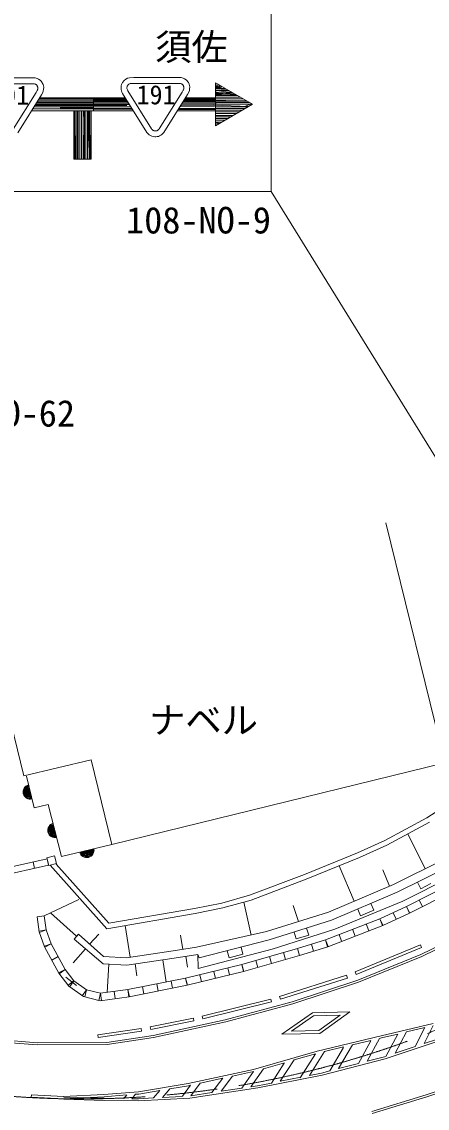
# Model space of a CAD drawing. Units: millimetres, scale not verified. Extents: x 40000 to 680000, y 20000 to 380000.
# Drawn here: x 417860 to 445780, y 263670 to 338539 of the extents above; entities that cross this region are included whole.
import ezdxf
from ezdxf.enums import TextEntityAlignment as Align

# ---------------------------------------------------------------- set-up
doc = ezdxf.new("R2010")
doc.units = ezdxf.units.MM
doc.header["$LTSCALE"] = 1000
doc.linetypes.add('CHAIN', pattern=[18.5, 12, -1.5, 3.5, -1.5])
for name, color, linetype, lineweight in [('M-BGD', 7, 'Continuous', 13), ('M-BMK', 2, 'CHAIN', 13), ('M-STR-HTXT', 7, 'Continuous', 13), ('M-STR-STRC', 7, 'Continuous', 13)]:
    doc.layers.add(name, color=color, linetype=linetype, lineweight=lineweight)
doc.styles.add('ＭＳ ゴシック', font='')
doc.styles.get('ＭＳ ゴシック').set_extended_font_data('MS Gothic')

msp = doc.modelspace()

# ---------------------------------------------------------------- linework, layer by layer
at = {"layer": 'M-BGD'}
for p, q in [((442932, 304020), (446985, 287466)), ((415383, 297276), (418003, 286575)), ((422650, 287684), (418003, 286575)), ((424069, 281856), (422650, 287684)), ((446985, 287466), (424069, 281856)), ((445744, 283683), (451500, 287421)), ((418185, 286559), (418712, 284380)), ((418712, 284380), (419690, 284608)), ((419690, 284608), (420606, 281024)), ((442853, 282112), (445744, 283683)), ((443008, 281798), (445924, 283382)), ((444434, 282573), (445630, 280178)), ((420606, 281024), (424069, 281856)), ((440973, 281273), (442853, 282112)), ((441110, 280951), (443008, 281798)), ((419614, 280856), (412823, 279350)), ((420121, 281064), (419586, 280921)), ((419586, 280921), (419728, 280390)), ((419614, 280856), (419711, 280417)), ((420263, 280533), (420121, 281064)), ((437320, 279771), (440973, 281273)), ((437448, 279445), (441110, 280951)), ((443466, 279097), (446917, 280821)), ((419711, 280417), (412921, 278911)), ((418644, 280641), (418741, 280202)), ((419728, 280390), (420263, 280533)), ((419814, 280413), (423722, 276043)), ((420219, 280484), (423854, 276421)), ((439706, 280374), (440742, 277938)), ((442718, 280091), (443191, 278980)), ((443718, 278552), (447203, 280293)), ((433536, 278349), (437320, 279771)), ((433645, 278016), (437448, 279445)), ((447535, 279672), (444105, 277950)), ((447903, 279376), (444343, 277564)), ((438977, 277187), (443466, 279097)), ((439185, 276623), (443718, 278552)), ((448140, 278935), (444561, 277113)), ((445335, 278801), (445112, 279248)), ((446032, 279149), (445335, 278801)), ((421780, 278061), (419406, 276935)), ((429744, 277434), (431631, 277812)), ((431631, 277812), (433536, 278349)), ((431713, 277472), (433645, 278016)), ((433146, 277875), (433655, 275608)), ((444105, 277950), (439420, 276022)), ((442100, 277321), (441904, 277781)), ((445460, 277571), (445233, 278017)), ((419838, 277140), (421641, 275519)), ((423722, 276043), (429808, 277090)), ((423854, 276421), (429744, 277434)), ((429808, 277090), (431713, 277472)), ((434723, 275848), (438977, 277187)), ((436559, 277642), (436907, 276536)), ((441194, 276935), (440998, 277395)), ((442100, 277321), (441194, 276935)), ((444343, 277564), (442522, 276732)), ((444561, 277113), (442717, 276271)), ((443641, 276693), (443433, 277148)), ((444570, 277118), (444343, 277564)), ((444551, 277109), (444343, 277564)), ((418911, 276864), (419406, 276935)), ((419060, 275832), (418911, 276864)), ((419547, 275954), (419406, 276935)), ((434888, 275271), (439185, 276623)), ((442522, 276732), (438767, 275277)), ((442717, 276271), (438932, 274805)), ((441764, 275902), (441583, 276368)), ((442730, 276277), (442522, 276732)), ((442703, 276265), (442522, 276732)), ((419052, 275883), (419547, 275954)), ((419433, 274796), (419060, 275832)), ((419077, 275784), (419547, 275954)), ((419891, 275001), (419547, 275954)), ((421469, 275328), (421770, 275663)), ((421770, 275663), (423482, 274122)), ((423159, 275665), (422536, 274973)), ((424987, 276261), (425314, 274072)), ((428798, 275592), (428949, 274618)), ((429900, 274766), (434723, 275848)), ((439420, 276022), (435096, 274628)), ((436757, 275335), (436607, 275812)), ((437616, 275606), (436757, 275335)), ((437616, 275606), (437466, 276082)), ((439886, 275175), (439706, 275641)), ((440825, 275538), (440644, 276004)), ((419420, 274831), (419891, 275001)), ((420420, 272968), (419433, 274796)), ((419451, 274763), (419891, 275001)), ((420840, 273243), (419891, 275001)), ((423455, 273622), (421469, 275328)), ((430087, 274026), (434888, 275271)), ((433093, 274289), (432968, 274773)), ((438767, 275277), (436846, 274677)), ((438932, 274805), (436990, 274199)), ((437956, 274500), (437807, 274977)), ((438947, 274811), (438767, 275277)), ((438916, 274800), (438767, 275277)), ((440820, 273071), (445310, 274932)), ((445310, 274932), (445387, 274747)), ((447684, 275403), (445342, 274263)), ((447753, 275269), (445403, 274126)), ((419925, 273884), (420365, 274122)), ((421402, 273688), (422241, 274665)), ((423482, 274122), (425075, 274036)), ((425075, 274036), (428280, 274515)), ((425099, 273534), (428355, 274020)), ((428280, 274515), (429900, 274766)), ((428355, 274020), (429977, 274272)), ((429267, 273399), (429152, 274144)), ((429977, 274272), (430087, 274026)), ((430004, 273312), (429977, 274272)), ((435096, 274628), (430004, 273312)), ((432133, 274040), (432008, 274524)), ((433093, 274289), (432133, 274040)), ((436846, 274677), (433011, 273574)), ((436990, 274199), (433139, 273091)), ((435067, 273645), (434928, 274126)), ((436026, 273921), (435887, 274402)), ((436995, 274200), (436846, 274677)), ((436985, 274197), (436846, 274677)), ((445387, 274747), (440896, 272886)), ((445342, 274263), (440998, 272490)), ((445403, 274126), (441050, 272349)), ((423455, 273622), (425099, 273534)), ((423741, 271653), (423845, 273601)), ((425787, 272797), (425665, 273618)), ((427800, 272368), (427571, 273903)), ((433011, 273574), (429146, 272636)), ((432162, 272854), (432044, 273340)), ((433149, 273094), (433011, 273574)), ((433129, 273088), (433011, 273574)), ((434108, 273370), (433970, 273850)), ((420400, 273005), (420840, 273243)), ((421106, 272095), (420420, 272968)), ((420446, 272934), (420840, 273243)), ((421456, 272458), (420840, 273243)), ((420895, 272703), (421621, 272120)), ((429146, 272636), (425175, 271845)), ((429264, 272150), (429146, 272636)), ((429244, 272146), (429146, 272636)), ((433139, 273091), (429254, 272148)), ((430230, 272385), (430112, 272870)), ((431196, 272619), (431078, 273105)), ((435604, 271368), (440218, 272832)), ((440278, 272641), (435665, 271178)), ((440218, 272832), (440278, 272641)), ((440896, 272886), (440820, 273071)), ((421063, 272149), (421456, 272458)), ((422101, 271369), (421106, 272095)), ((421162, 272054), (421456, 272458)), ((422316, 271831), (421456, 272458)), ((422021, 271427), (422316, 271831)), ((422197, 271345), (422316, 271831)), ((423290, 271592), (422316, 271831)), ((425175, 271845), (423290, 271592)), ((425272, 271355), (425175, 271845)), ((425241, 271350), (425175, 271845)), ((429254, 272148), (425257, 271352)), ((426265, 271553), (426168, 272043)), ((427258, 271750), (427160, 272241)), ((428251, 271948), (428153, 272438)), ((440998, 272490), (436474, 271006)), ((441050, 272349), (436517, 270862)), ((423263, 271084), (422101, 271369)), ((423171, 271106), (423290, 271592)), ((425257, 271352), (423263, 271084)), ((423357, 271097), (423290, 271592)), ((424299, 271223), (424232, 271719)), ((430287, 270026), (435001, 271198)), ((435001, 271198), (435049, 271004)), ((435665, 271178), (435604, 271368)), ((435049, 271004), (430335, 269832)), ((436474, 271006), (431874, 269764)), ((436517, 270862), (431910, 269618)), ((437889, 270237), (440441, 270307)), ((440441, 270307), (438378, 268830)), ((426708, 269292), (429675, 269881)), ((429714, 269685), (426746, 269096)), ((431874, 269764), (426909, 268684)), ((431910, 269618), (426936, 268536)), ((429675, 269881), (429714, 269685)), ((430335, 269832), (430287, 270026)), ((435759, 268767), (437889, 270237)), ((436424, 268983), (437954, 270039)), ((437954, 270039), (439793, 270089)), ((439793, 270089), (438312, 269028)), ((423102, 268741), (426088, 269176)), ((426116, 268978), (423131, 268544)), ((426088, 269176), (426116, 268978)), ((426746, 269096), (426708, 269292)), ((438378, 268830), (435759, 268767)), ((438312, 269028), (436424, 268983)), ((442596, 268664), (446183, 269519)), ((442631, 268518), (443759, 268787)), ((443566, 267466), (444343, 268926)), ((444343, 268926), (445617, 269229)), ((444950, 267924), (445624, 269243)), ((445558, 268125), (446191, 269365)), ((418913, 268038), (414243, 268410)), ((418919, 268188), (414259, 268559)), ((423741, 268055), (418913, 268038)), ((423729, 268205), (418919, 268188)), ((423131, 268544), (423102, 268741)), ((426909, 268684), (423729, 268205)), ((426936, 268536), (423741, 268055)), ((438192, 267611), (442596, 268664)), ((439675, 266404), (440629, 268039)), ((440629, 268039), (441899, 268343)), ((441037, 266757), (441886, 268318)), ((441633, 266912), (442488, 268484)), ((442488, 268484), (442631, 268518)), ((446471, 268269), (442877, 267079)), ((442939, 267245), (443748, 268766)), ((446420, 268410), (445558, 268125)), ((433812, 266346), (438192, 267611)), ((436620, 267001), (438080, 267422)), ((437032, 265759), (438081, 267424)), ((437674, 265934), (438711, 267581)), ((438711, 267581), (440024, 267894)), ((439061, 266245), (440005, 267862)), ((444950, 267924), (443566, 267466)), ((434505, 266390), (435959, 266810)), ((435045, 265406), (435935, 266772)), ((435663, 265530), (436620, 267001)), ((442877, 267079), (438535, 265953)), ((441037, 266757), (439675, 266404)), ((442834, 267223), (441633, 266912)), ((442947, 267261), (442834, 267223)), ((429309, 265372), (433812, 266346)), ((431592, 264843), (432373, 265882)), ((432373, 265882), (433816, 266194)), ((433013, 265054), (433816, 266194)), ((433628, 265146), (434505, 266390)), ((438535, 265953), (434120, 265067)), ((437065, 265811), (435663, 265530)), ((438501, 266099), (437674, 265934)), ((439061, 266245), (438501, 266099)), ((449423, 265839), (445705, 264590)), ((425894, 264802), (429309, 265372)), ((428063, 265012), (429337, 265225)), ((428918, 264493), (429482, 265252)), ((429337, 265225), (429485, 265257)), ((434120, 265067), (429435, 264370)), ((429508, 264532), (430154, 265401)), ((430154, 265401), (431701, 265736)), ((430957, 264748), (431701, 265736)), ((433013, 265054), (431592, 264843)), ((434094, 265215), (433628, 265146)), ((435045, 265406), (434094, 265215)), ((449477, 265699), (445751, 264448)), ((418522, 264587), (418514, 264437)), ((418514, 264437), (420743, 264323)), ((418522, 264587), (420744, 264473)), ((420743, 264323), (423527, 264461)), ((420744, 264473), (423517, 264610)), ((423536, 264208), (420752, 264295)), ((423540, 264358), (420757, 264445)), ((423517, 264610), (425894, 264802)), ((423527, 264461), (425080, 264586)), ((424889, 264337), (423540, 264358)), ((424889, 264337), (425089, 264598)), ((425685, 264634), (425446, 264323)), ((425903, 264322), (425450, 264329)), ((425685, 264634), (425913, 264653)), ((426921, 264379), (425903, 264322)), ((429435, 264370), (425906, 264172)), ((425913, 264653), (427367, 264896)), ((426932, 264392), (427361, 264888)), ((427546, 264414), (428063, 265012)), ((428916, 264491), (427546, 264414)), ((430957, 264748), (429508, 264532)), ((445705, 264590), (441957, 263453)), ((445751, 264448), (441994, 263308)), ((425906, 264172), (423536, 264208))]:
    msp.add_line(p, q, dxfattribs=at)
for centre, radius, start, end in [((418449, 285469), 500, 103.58916, 283.58916), ((418449, 285469), 500, 103.58916, 283.58916), ((418449, 285469), 450, 103.58916, 283.58916), ((418449, 285469), 400, 103.58916, 283.58916), ((418449, 285469), 350, 103.58916, 283.58916), ((418449, 285469), 300, 103.58916, 283.58916), ((418449, 285469), 250, 103.58916, 283.58916), ((418449, 285469), 200, 103.58916, 283.58916), ((418449, 285469), 150, 103.58916, 283.58916), ((418449, 285469), 100, 103.58916, 283.58916), ((418449, 285469), 50, 103.58916, 283.58916), ((420148, 282816), 500, 104.33995, 284.33995), ((420148, 282816), 500, 104.33995, 284.33995), ((420148, 282816), 450, 104.33995, 284.33995), ((420148, 282816), 400, 104.33995, 284.33995), ((420148, 282816), 350, 104.33995, 284.33995), ((420148, 282816), 300, 104.33995, 284.33995), ((420148, 282816), 250, 104.33995, 284.33995), ((420148, 282816), 200, 104.33995, 284.33995), ((420148, 282816), 150, 104.33995, 284.33995), ((420148, 282816), 100, 104.33995, 284.33995), ((420148, 282816), 50, 104.33995, 284.33995), ((422337, 281440), 500, 193.50469, 13.50469), ((422337, 281440), 500, 193.50469, 13.50469), ((422337, 281440), 450, 193.50469, 13.50469), ((422337, 281440), 400, 193.50469, 13.50469), ((422337, 281440), 350, 193.50469, 13.50469), ((422337, 281440), 300, 193.50469, 13.50469), ((422337, 281440), 250, 193.50469, 13.50469), ((422337, 281440), 200, 193.50469, 13.50469), ((422337, 281440), 150, 193.50469, 13.50469), ((422337, 281440), 100, 193.50469, 13.50469), ((422337, 281440), 50, 193.50469, 13.50469)]:
    msp.add_arc(centre, radius, start, end, dxfattribs=at)
at = {"layer": 'M-BMK'}
msp.add_open_spline([(367705, 292001), (372291, 286969), (376877, 281938), (382199, 277751), (386155, 274639), (390517, 271995), (395131, 269943), (399687, 267918), (404489, 266471), (409380, 265533), (413128, 264815), (416928, 264395), (420743, 264323), (426150, 264221), (431585, 264817), (436846, 266039), (437725, 266243), (438599, 266465), (439468, 266706), (440337, 266946), (441201, 267206), (442059, 267483), (442917, 267760), (443770, 268054), (444615, 268370), (445892, 268847), (447151, 269372), (448396, 269929), (449225, 270301), (450048, 270687), (450863, 271089), (450999, 271156), (451135, 271224), (451270, 271292), (451406, 271360), (451541, 271428), (451676, 271497), (451810, 271566), (451945, 271635), (452079, 271705), (452442, 271895), (452801, 272089), (453160, 272283), (453519, 272478), (453878, 272673), (454233, 272875), (454545, 273053), (454853, 273236), (455162, 273419)], degree=3, knots=[0, 0, 0, 0, 1, 1, 1, 2, 2, 2, 3, 3, 3, 4, 4, 4, 5, 5, 5, 6, 6, 6, 7, 7, 7, 8, 8, 8, 9, 9, 9, 10, 10, 10, 11, 11, 11, 12, 12, 12, 13, 13, 13, 14, 14, 14, 15, 15, 15, 16, 16, 16, 16], dxfattribs=at)
at = {"layer": 'M-STR-STRC'}
for p, q in [((435044, 342341), (435044, 326841)), ((415523, 334668), (418558, 334668)), ((418558, 334668), (418780, 334665)), ((418780, 334665), (418923, 334619)), ((425273, 334680), (425139, 334646)), ((425273, 334680), (425578, 334691)), ((425578, 334691), (428613, 334691)), ((428613, 334691), (428834, 334688)), ((428834, 334688), (428977, 334642)), ((415382, 334268), (418646, 334268)), ((418646, 334268), (418688, 334267)), ((418688, 334267), (418721, 334263)), ((418721, 334263), (418745, 334256)), ((418745, 334256), (418774, 334246)), ((418774, 334246), (418802, 334233)), ((418802, 334233), (418826, 334220)), ((418826, 334220), (418848, 334204)), ((418848, 334204), (418867, 334191)), ((418867, 334191), (418881, 334179)), ((418881, 334179), (418899, 334159)), ((418899, 334159), (418914, 334140)), ((418914, 334140), (418925, 334123)), ((418923, 334619), (419017, 334574)), ((418925, 334123), (418933, 334109)), ((418933, 334109), (418945, 334083)), ((418945, 334083), (418953, 334062)), ((418953, 334062), (418961, 334030)), ((418961, 334030), (418967, 334000)), ((418966, 333927), (418961, 333895)), ((418968, 333964), (418966, 333927)), ((418967, 334000), (418968, 333964)), ((419017, 334574), (419117, 334505)), ((419117, 334505), (419193, 334435)), ((419193, 334435), (419239, 334372)), ((419239, 334372), (419276, 334318)), ((419276, 334318), (419326, 334214)), ((419326, 334214), (419351, 334120)), ((419351, 334120), (419372, 334019)), ((419372, 334019), (419364, 333875)), ((424714, 334121), (424696, 333993)), ((424696, 333993), (424710, 333869)), ((424733, 334205), (424714, 334121)), ((424786, 334341), (424733, 334205)), ((424906, 334496), (424786, 334341)), ((424906, 334496), (425023, 334584)), ((425023, 334584), (425139, 334646)), ((425101, 333970), (425102, 334009)), ((425105, 333932), (425101, 333970)), ((425102, 334009), (425108, 334049)), ((425115, 333883), (425105, 333932)), ((425108, 334049), (425117, 334088)), ((425117, 334088), (425130, 334121)), ((425130, 334121), (425153, 334161)), ((425153, 334161), (425177, 334192)), ((425177, 334192), (425204, 334220)), ((425204, 334220), (425239, 334245)), ((425239, 334245), (425279, 334267)), ((425279, 334267), (425316, 334278)), ((425316, 334278), (425364, 334291)), ((425364, 334291), (425437, 334291)), ((425437, 334291), (428701, 334291)), ((428701, 334291), (428742, 334290)), ((428742, 334290), (428775, 334286)), ((428775, 334286), (428800, 334279)), ((428800, 334279), (428829, 334270)), ((428829, 334270), (428856, 334256)), ((428856, 334256), (428881, 334243)), ((428881, 334243), (428903, 334228)), ((428903, 334228), (428922, 334214)), ((428922, 334214), (428935, 334202)), ((428935, 334202), (428954, 334182)), ((428954, 334182), (428968, 334163)), ((428968, 334163), (428980, 334146)), ((428977, 334642), (429071, 334597)), ((428980, 334146), (428988, 334132)), ((428988, 334132), (429000, 334106)), ((429000, 334106), (429007, 334085)), ((429007, 334085), (429016, 334053)), ((429016, 333919), (429009, 333885)), ((429016, 334053), (429022, 334023)), ((429021, 333950), (429016, 333919)), ((429023, 333987), (429021, 333950)), ((429022, 334023), (429023, 333987)), ((429071, 334597), (429172, 334528)), ((429172, 334528), (429248, 334458)), ((429248, 334458), (429294, 334395)), ((429294, 334395), (429331, 334341)), ((429331, 334341), (429381, 334237)), ((429381, 334237), (429405, 334144)), ((429405, 334144), (429426, 334042)), ((429426, 334042), (429418, 333898)), ((431189, 334326), (431189, 331376)), ((433744, 332851), (431189, 334326)), ((431189, 334215), (431683, 333946)), ((431189, 334105), (431572, 334105)), ((431189, 334060), (431466, 333893)), ((431189, 333946), (431847, 333946)), ((431264, 334105), (431544, 333946)), ((431310, 334256), (431652, 334059)), ((418851, 333663), (417271, 331133)), ((419226, 333507), (417593, 330894)), ((418882, 333713), (418851, 333663)), ((418929, 333797), (418882, 333713)), ((418945, 333831), (418929, 333797)), ((418955, 333862), (418945, 333831)), ((418961, 333895), (418955, 333862)), ((419047, 333222), (425034, 333222)), ((419097, 333301), (422794, 333301)), ((419314, 333667), (419226, 333507)), ((419344, 333768), (419314, 333667)), ((419364, 333875), (419344, 333768)), ((422794, 332401), (422794, 333301)), ((424984, 333301), (422794, 333301)), ((425062, 333176), (422794, 333176)), ((424710, 333869), (424728, 333779)), ((424728, 333779), (424759, 333687)), ((424759, 333687), (424808, 333583)), ((424808, 333583), (426482, 330904)), ((425131, 333836), (425115, 333883)), ((425160, 333775), (425131, 333836)), ((425160, 333775), (426788, 331169)), ((428906, 333686), (427325, 331157)), ((429280, 333530), (427647, 330917)), ((428937, 333736), (428906, 333686)), ((428984, 333820), (428937, 333736)), ((429000, 333854), (428984, 333820)), ((429009, 333885), (429000, 333854)), ((431189, 333176), (429059, 333176)), ((429088, 333222), (431378, 333222)), ((431189, 333301), (429137, 333301)), ((429369, 333691), (429280, 333530)), ((429399, 333791), (429369, 333691)), ((429418, 333898), (429399, 333791)), ((431189, 333905), (431977, 333871)), ((431189, 333801), (432099, 333801)), ((431189, 333718), (431513, 333642)), ((431189, 333642), (432374, 333642)), ((431189, 333579), (431591, 333560)), ((431189, 333492), (432634, 333492)), ((431189, 333439), (432701, 333453)), ((431189, 333351), (432879, 333351)), ((431189, 333222), (433102, 333222)), ((431249, 333801), (432115, 333680)), ((431249, 333642), (432532, 333551)), ((431295, 333492), (432254, 333712)), ((418613, 332526), (422794, 332526)), ((418688, 332647), (425371, 332682)), ((418702, 332668), (422794, 332668)), ((418756, 332756), (422794, 332756)), ((418794, 332816), (425277, 332832)), ((418816, 332851), (422794, 332851)), ((418872, 332942), (425209, 332942)), ((418918, 333015), (422794, 333015)), ((418997, 333141), (422794, 333141)), ((420502, 332599), (422802, 332599)), ((422617, 332668), (425376, 332674)), ((422649, 332668), (425356, 332706)), ((422695, 332668), (422757, 332526)), ((422794, 333113), (425102, 333113)), ((425151, 333034), (422794, 333034)), ((425265, 332851), (422794, 332851)), ((425447, 332561), (422794, 332561)), ((422794, 332476), (425496, 332481)), ((422823, 332762), (425086, 332762)), ((428629, 332487), (431189, 332492)), ((431189, 332561), (428675, 332561)), ((428750, 332682), (431124, 332687)), ((428795, 332754), (431189, 332787)), ((428849, 332840), (433453, 332851)), ((433744, 332851), (428856, 332851)), ((428913, 332942), (431280, 332942)), ((428977, 333045), (431198, 333045)), ((429020, 333113), (431923, 333113)), ((431077, 332785), (433496, 332708)), ((431189, 333093), (433324, 333093)), ((431189, 333051), (433368, 333068)), ((431189, 332965), (433547, 332965)), ((433744, 332851), (431189, 331376)), ((431189, 332558), (433236, 332558)), ((431189, 332450), (433050, 332450)), ((433453, 332683), (431227, 332683)), ((433265, 332715), (433577, 332851)), ((418534, 332401), (422794, 332401)), ((421444, 332401), (421444, 329062)), ((421500, 332401), (421444, 329946)), ((421521, 329062), (421499, 332337)), ((421594, 332401), (421594, 329062)), ((421671, 332401), (421671, 329062)), ((421744, 329062), (421744, 332401)), ((421852, 329062), (421852, 332401)), ((421975, 329062), (421975, 332401)), ((422090, 329062), (422090, 332401)), ((422152, 332401), (422236, 329931)), ((422163, 329062), (422183, 332401)), ((422236, 329062), (422236, 332401)), ((422359, 329062), (422359, 332401)), ((422389, 329062), (422436, 332259)), ((422432, 332401), (422534, 329062)), ((422494, 332401), (422494, 329062)), ((422576, 329062), (422556, 332401)), ((422644, 332401), (422644, 329062)), ((425546, 332401), (422794, 332401)), ((431189, 332401), (428575, 332401)), ((431189, 332330), (432842, 332330)), ((431189, 332210), (432635, 332210)), ((431189, 332086), (432419, 332086)), ((431189, 331979), (432234, 331979)), ((431189, 331863), (432033, 331863)), ((431189, 331747), (431833, 331747)), ((426788, 331169), (426804, 331145)), ((426804, 331145), (426813, 331132)), ((426813, 331132), (426827, 331117)), ((426827, 331117), (426840, 331103)), ((426840, 331103), (426857, 331087)), ((426857, 331087), (426871, 331074)), ((426871, 331074), (426887, 331063)), ((426887, 331063), (426905, 331051)), ((426905, 331051), (426923, 331042)), ((426923, 331042), (426944, 331033)), ((426944, 331033), (426961, 331026)), ((426961, 331026), (426982, 331020)), ((426982, 331020), (427000, 331014)), ((427000, 331014), (427023, 331012)), ((427023, 331012), (427046, 331011)), ((427046, 331011), (427076, 331010)), ((427076, 331010), (427104, 331013)), ((427104, 331013), (427125, 331017)), ((427125, 331017), (427152, 331024)), ((427152, 331024), (427173, 331031)), ((427173, 331031), (427193, 331041)), ((427193, 331041), (427208, 331051)), ((427208, 331051), (427228, 331064)), ((427228, 331064), (427253, 331082)), ((427253, 331082), (427278, 331105)), ((427278, 331105), (427295, 331122)), ((427295, 331122), (427325, 331157)), ((431189, 331627), (431625, 331627)), ((431189, 331576), (431419, 331627)), ((431189, 331483), (431438, 331539)), ((431266, 331593), (431460, 331532)), ((426482, 330904), (426543, 330834)), ((426543, 330834), (426625, 330755)), ((426625, 330755), (426729, 330690)), ((426729, 330690), (426827, 330648)), ((426827, 330648), (426926, 330619)), ((426926, 330619), (427012, 330612)), ((427012, 330612), (427091, 330610)), ((427091, 330610), (427182, 330619)), ((427182, 330619), (427268, 330641)), ((427268, 330641), (427354, 330671)), ((427354, 330671), (427446, 330727)), ((427446, 330727), (427509, 330774)), ((427509, 330774), (427578, 330839)), ((427647, 330917), (427578, 330839)), ((421444, 329062), (422644, 329062)), ((409044, 326841), (435044, 326841)), ((460981, 284817), (435044, 326841))]:
    msp.add_line(p, q, dxfattribs=at)

# ---------------------------------------------------------------- texts
at = {"layer": 'M-STR-HTXT', "style": 'ＭＳ ゴシック'}
msp.add_text('ナベル', height=1833, dxfattribs=at).set_placement((426624, 288947), align=Align.BOTTOM_LEFT)
at = {"layer": 'M-STR-STRC', "style": 'ＭＳ ゴシック'}
for s, height, p in [('須佐', 1833, (427044, 335341)), ('191', 1320, (415684, 332422)), ('191', 1320, (425761, 332451)), ('108-NO-9', 1833, (425044, 323398)), ('警戒-NO-62', 1833, (409044, 310091))]:
    msp.add_text(s, height=height, dxfattribs=at).set_placement(p, align=Align.BOTTOM_LEFT)

doc.saveas('drawing.dxf')
